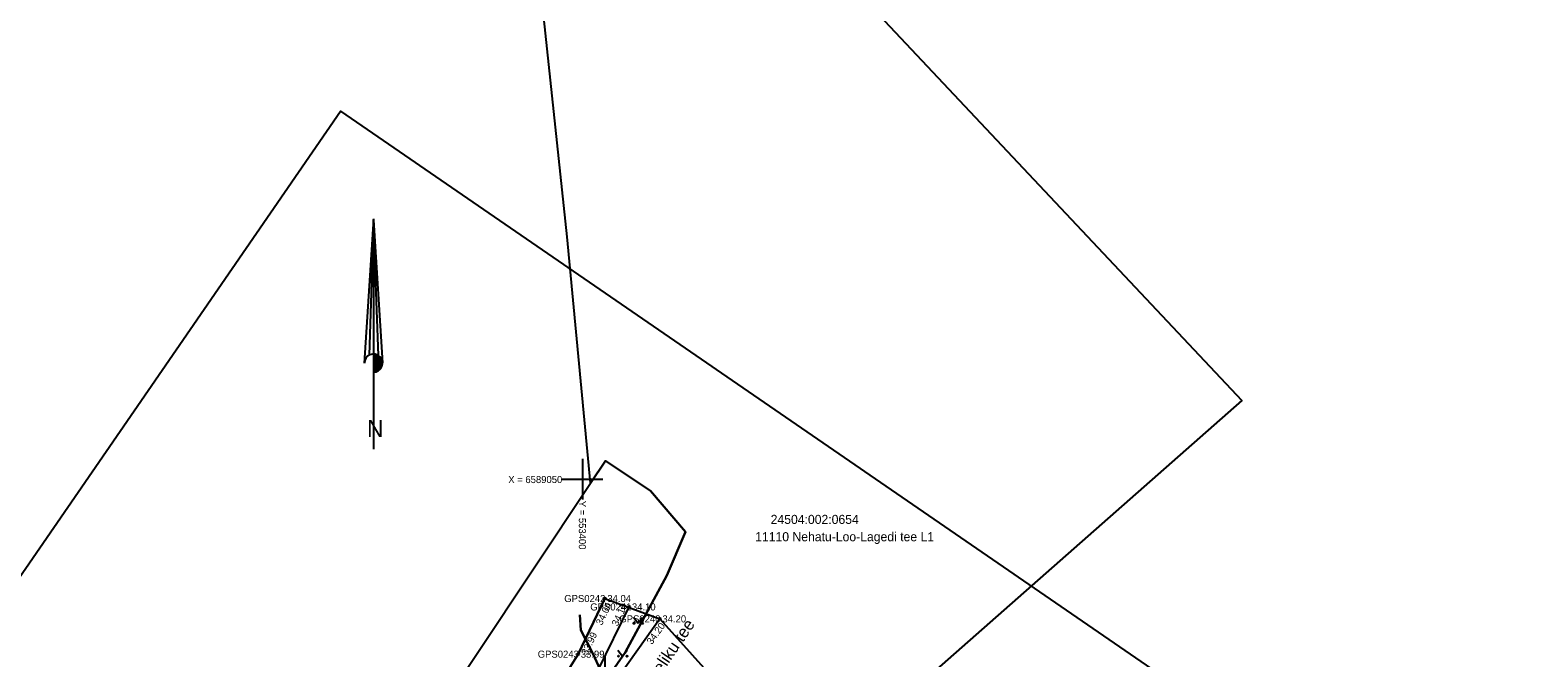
# Model space of a CAD drawing. Extents: x 552695 to 553638, y 6587048 to 6590260.
# Drawn here: x 553345.5 to 553494.3, y 6589032.3 to 6589094.4 of the extents above; entities that cross this region are included whole.
import ezdxf

# ---------------------------------------------------------------- set-up
doc = ezdxf.new("R2010")
doc.units = 0
for name, color, linetype in [('HALJASTUS', 7, 'Continuous'), ('KORGUS-EH2000', 7, 'Continuous'), ('MOOTKORG-EH2000', 7, 'Continuous'), ('MOOTMPUNKT', 7, 'Continuous'), ('MOOTNR', 7, 'Continuous'), ('MOOTPIIR', 7, 'Continuous'), ('MPKAABEL', 7, 'Continuous'), ('PIIR', 7, 'Continuous'), ('POST', 7, 'Continuous'), ('TEE', 7, 'Continuous'), ('VORK', 7, 'Continuous'), ('VORMISTUS', 7, 'Continuous')]:
    doc.layers.add(name, color=color, linetype=linetype)

msp = doc.modelspace()

# ---------------------------------------------------------------- linework, layer by layer
at = {"layer": 'HALJASTUS'}
for p, q in [((553405.03, 6589036.36), (553405.49, 6589035.76)), ((553405.49, 6589035.76), (553405.94, 6589036.36)), ((553403.5, 6589033.12), (553403.96, 6589032.51)), ((553403.96, 6589032.51), (553404.41, 6589033.12))]:
    msp.add_line(p, q, dxfattribs=at)
for centre in [(553405.09, 6589035.76), (553405.92, 6589035.76), (553403.56, 6589032.51), (553404.39, 6589032.51)]:
    msp.add_circle(centre, 0.055, dxfattribs=at)
at = {"layer": 'KORGUS-EH2000'}
for centre in [(553402.19, 6589038.21), (553404.62, 6589037.38), (553407.63, 6589036.2), (553399.57, 6589032.71)]:
    msp.add_circle(centre, 0.1, dxfattribs=at)
at = {"layer": 'MOOTMPUNKT'}
for centre in [(553402.19, 6589038.21), (553404.62, 6589037.38), (553407.63, 6589036.2), (553399.57, 6589032.71)]:
    msp.add_circle(centre, 0.1, dxfattribs=at)
at = {"layer": 'MOOTPIIR'}
msp.add_lwpolyline([(553396.55, 6589027.84), (553399.57, 6589032.71), (553402.19, 6589038.21), (553407.63, 6589036.2), (553414.02, 6589029.1)], dxfattribs=at)
at = {"layer": 'MPKAABEL'}
for points in [[(553402.26, 6589030.33), (553401.75, 6589031.2), (553401.06, 6589032.71), (553399.82, 6589035.07), (553399.74, 6589036.59)], [(553399.74, 6589036.59), (553399.82, 6589035.07), (553401.06, 6589032.71), (553401.75, 6589031.2), (553402.26, 6589030.33)]]:
    msp.add_lwpolyline(points, dxfattribs=at)
at = {"layer": 'PIIR'}
for points in [[(552914.25, 6589711.47), (553219.91, 6589346.01), (553295.03, 6589255.75), (553306.96, 6589241.42), (553418.75, 6589107.11), (553465.1, 6589057.77), (553426.41, 6589023.65), (553416.94, 6589023.42), (553405.24, 6589006.54), (553386.47, 6588978.82), (553366.97, 6588950.29), (553347.5, 6588922.26), (553328.32, 6588893.48), (553310.97, 6588866.48), (553295.9, 6588840.93), (553293.3, 6588836.47), (553284.25, 6588808.2), (553281.37, 6588788.28), (553279.94, 6588773.2), (553281.34, 6588759.56), (553286.75, 6588712.18), (553292.54, 6588694.23), (553302.76, 6588674.21), (553322.1, 6588639.57)], [(553304.25, 6588635.73), (553276.09, 6588686.81), (553268.73, 6588707.38), (553263.45, 6588743.45), (553261.61, 6588774.94), (553261.53, 6588779.69), (553268.25, 6588819.66), (553275.1, 6588838.43), (553306.34, 6588891.77), (553312.93, 6588901.87), (553404.2, 6589032.89), (553408.34, 6589040.49), (553410.17, 6589044.79), (553406.72, 6589048.87), (553402.28, 6589051.83), (553400.8, 6589049.61), (553398.49, 6589073.95), (553395.53, 6589101.85)]]:
    msp.add_lwpolyline(points, dxfattribs=at)
msp.add_lwpolyline([(553402.28, 6589051.83), (553406.72, 6589048.87), (553410.17, 6589044.79), (553408.34, 6589040.49), (553404.2, 6589032.89), (553312.93, 6588901.87), (553306.34, 6588891.77), (553275.1, 6588838.43), (553278.46, 6588847.64), (553296.63, 6588881.81), (553313.47, 6588914.66), (553318.15, 6588923.71), (553343.84, 6588964.11), (553353.8, 6588979.04), (553383.89, 6589024.22), (553400.8, 6589049.61)], close=True, dxfattribs=at)
at = {"layer": 'POST'}
msp.add_line((553402.24, 6589030.59), (553402.24, 6589032.59), dxfattribs=at)
at = {"layer": 'TEE'}
for points in [[(553402.19, 6589038.21), (553399.57, 6589032.71), (553396.55, 6589027.84), (553387.86, 6589015.45), (553386.93, 6589016.25)], [(553407.63, 6589036.2), (553403.14, 6589029.86), (553400.1, 6589025.56), (553392.6, 6589014.64), (553390.44, 6589014.59), (553398.69, 6589026.47), (553401.56, 6589031.12), (553404.62, 6589037.38)]]:
    msp.add_lwpolyline(points, dxfattribs=at)
at = {"layer": 'VORK'}
for p, q in [((553400, 6589052), (553400, 6589048)), ((553398, 6589050), (553402, 6589050))]:
    msp.add_line(p, q, dxfattribs=at)
at = {"layer": 'VORMISTUS'}
msp.add_lwpolyline([(553333.04, 6588770.64), (553214.83, 6588851.99), (553376.12, 6589086.36), (553494.33, 6589005)], close=True, dxfattribs=at)
for points in [[(553379.35, 6589075.73), (553378.45, 6589061.47)], [(553379.35, 6589075.63), (553378.93, 6589062.26)], [(553379.34, 6589075.68), (553379.81, 6589062.23)], [(553379.35, 6589075.73), (553379.35, 6589052.98)], [(553379.35, 6589075.62), (553380.24, 6589061.49)], [(553379.35, 6589062.36), (553379.39, 6589062.36)], [(553379.35, 6589062.36), (553379.37, 6589062.36)], [(553379.35, 6589062.26), (553379.78, 6589062.26)], [(553379.35, 6589062.15), (553379.92, 6589062.15)], [(553379.35, 6589062.05), (553380.01, 6589062.05)], [(553379.42, 6589060.59), (553379.42, 6589062.35)], [(553379.52, 6589060.61), (553379.52, 6589062.34)], [(553379.63, 6589060.62), (553379.63, 6589062.31)], [(553379.73, 6589060.67), (553379.73, 6589062.27)], [(553379.83, 6589060.73), (553379.83, 6589062.23)], [(553379.93, 6589060.81), (553379.93, 6589062.14)], [(553380.04, 6589060.91), (553380.04, 6589062.02)], [(553379.34, 6589060.61), (553379.54, 6589060.61)], [(553379.35, 6589061.95), (553380.09, 6589061.95)], [(553379.35, 6589061.84), (553380.15, 6589061.84)], [(553379.35, 6589061.74), (553380.19, 6589061.74)], [(553379.35, 6589061.64), (553380.22, 6589061.64)], [(553379.35, 6589061.53), (553380.23, 6589061.53)], [(553379.35, 6589061.43), (553380.24, 6589061.43)], [(553379.35, 6589061.33), (553380.22, 6589061.33)], [(553379.35, 6589061.23), (553380.2, 6589061.23)], [(553379.35, 6589061.12), (553380.16, 6589061.12)], [(553379.35, 6589061.02), (553380.11, 6589061.02)], [(553379.35, 6589060.92), (553380.04, 6589060.92)], [(553379.35, 6589060.81), (553379.94, 6589060.81)], [(553379.35, 6589060.71), (553379.8, 6589060.71)], [(553380.14, 6589061.08), (553380.14, 6589061.88)]]:
    msp.add_lwpolyline(points, dxfattribs=at)
msp.add_arc((553379.36, 6589061.47), 0.894, 270.3348, 180.6244, dxfattribs=at)

# ---------------------------------------------------------------- texts
at = {"layer": 'KORGUS-EH2000'}
for s, rotation, p in [(' 34.04', 64.4833, (553401.8, 6589035.27)), (' 34.10', 63.9741, (553403.35, 6589035.18)), (' 34.20', 54.6562, (553406.7, 6589033.39)), (' 33.99', 64.4833, (553400.36, 6589032.33))]:
    msp.add_text(s, height=0.7, rotation=rotation, dxfattribs=at).set_placement(p)
at = {"layer": 'MOOTKORG-EH2000'}
for s, p in [(' 34.04', (553402.19, 6589037.86)), (' 34.10', (553404.62, 6589037.03)), (' 34.20', (553407.63, 6589035.85)), (' 33.99', (553399.57, 6589032.36))]:
    msp.add_text(s, height=0.7, dxfattribs=at).set_placement(p)
at = {"layer": 'MOOTNR'}
for s, p in [('GPS0242 ', (553398.2, 6589037.86)), ('GPS0241 ', (553400.77, 6589037.03)), ('GPS0240 ', (553403.64, 6589035.85)), ('GPS0243 ', (553395.58, 6589032.36))]:
    msp.add_text(s, height=0.7, dxfattribs=at).set_placement(p)
at = {"layer": 'PIIR'}
for s, p in [('24504:002:0654', (553418.58, 6589045.58)), ('11110 Nehatu-Loo-Lagedi tee L1', (553417.05, 6589043.87))]:
    msp.add_text(s, height=0.9, dxfattribs=at).set_placement(p)
at = {"layer": 'TEE'}
msp.add_text('Vibeliku tee', height=1.2, rotation=56.0611, dxfattribs=at).set_placement((553406.52, 6589028.78))
at = {"layer": 'VORK'}
msp.add_text('X = 6589050', height=0.7, dxfattribs=at).set_placement((553392.67, 6589049.62))
msp.add_text('Y = 553400 ', height=0.7, rotation=270, dxfattribs=at).set_placement((553399.64, 6589047.87))
at = {"layer": 'VORMISTUS'}
msp.add_text('N', height=1.67, dxfattribs=at).set_placement((553378.73, 6589054.18))

doc.saveas('drawing.dxf')
